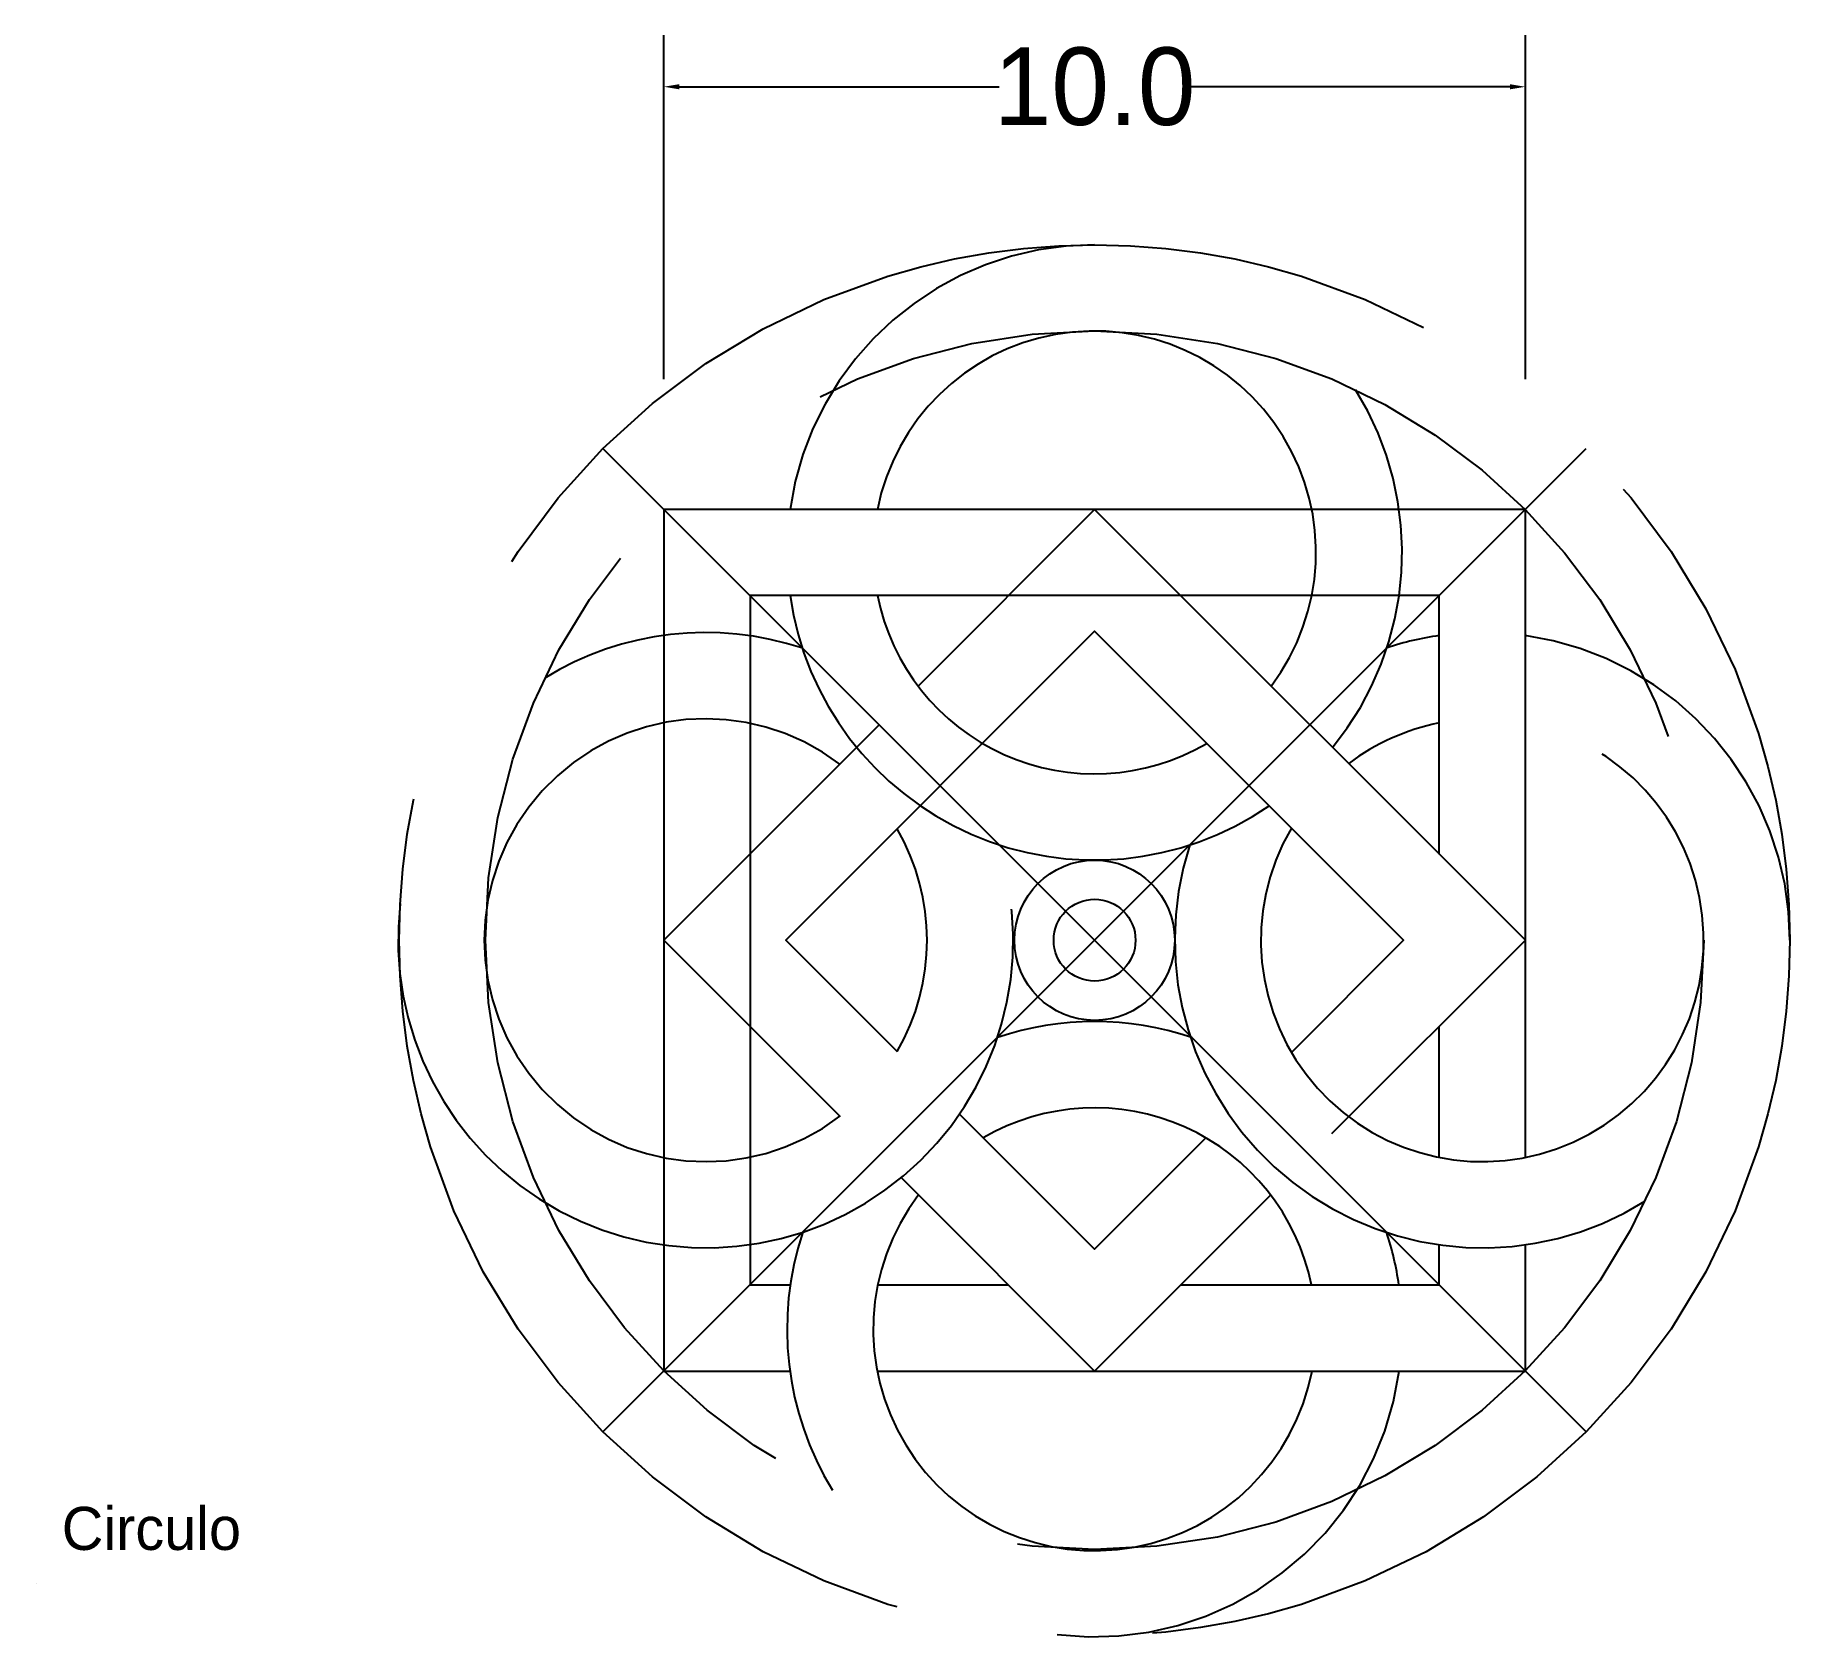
# Model space of a CAD drawing. Header units: metres. Extents: x 0.6 to 21, y 3.8 to 22.4.
import ezdxf

# ---------------------------------------------------------------- set-up
doc = ezdxf.new("R2010")
doc.units = ezdxf.units.M
doc.linetypes.add('ACAD_ISO02W100', pattern=[15, 12, -3])
for name, color, linetype in [('1 Lineas Auxiliares', 92, 'Continuous'), ('2 Cuadrado Grande', 30, 'Continuous'), ('3Cuadrado pequeño', 3, 'Continuous'), ('4 Circulo Exterior', 4, 'ACAD_ISO02W100'), ('5 Circulo Interior', 1, 'ACAD_ISO02W100')]:
    doc.layers.add(name, color=color, linetype=linetype)
doc.styles.add('Annotative', font='arial.ttf')
doc.styles.get("Standard").update_dxf_attribs({"font": 'GOTHIC.TTF'})
doc.dimstyles.get("Standard").update_dxf_attribs({"dimtxt": 0.9, "dimasz": 0.18, "dimexe": 0.6, "dimexo": 1.5125, "dimgap": 0, "dimtad": 0, "dimtoh": 1, "dimdec": 1, "dimzin": 0, "dimdsep": 46, "dimtxsty": 'Standard', "dimcen": 0.09, "dimadec": 1, "dimazin": 0, "dimtfac": 1, "dimtdec": 1, "dimtofl": 0, "dimtmove": 0, "dimatfit": 3, "dimfxl": 1, "dimtolj": 1, "dimtzin": 0, "dimarcsym": 0})

# ---------------------------------------------------------------- blocks, each defined once
blk = doc.blocks.new('*D4')
at = {"layer": '1 Lineas Auxiliares', "color": 0, "lineweight": -2, "transparency": 16777216}
for p, q in [((7.948, 18.409), (7.948, 22.402)), ((17.947, 18.409), (17.947, 22.402)), ((8.128, 21.802), (11.841, 21.802)), ((17.767, 21.802), (14.053, 21.802))]:
    blk.add_line(p, q, dxfattribs=at)
at = {"layer": '1 Lineas Auxiliares', "color": 0, "transparency": 16777216}
for points in [[(8.128, 21.832), (8.128, 21.772), (7.948, 21.802)], [(17.767, 21.832), (17.767, 21.772), (17.947, 21.802)]]:
    blk.add_solid(points, dxfattribs=at)
at = {"layer": 'Defpoints', "color": 0, "transparency": 16777216}
for p in [(17.947, 21.802), (7.948, 16.897), (17.947, 16.897)]:
    blk.add_point(p, dxfattribs=at)
at = {"layer": '1 Lineas Auxiliares', "color": 0, "transparency": 16777216, "insert": (12.947, 21.802), "char_height": 0.9, "attachment_point": 5}
blk.add_mtext('\\A1;10.0', dxfattribs=at)

msp = doc.modelspace()

# ---------------------------------------------------------------- linework, layer by layer
at = {"layer": '1 Lineas Auxiliares'}
for points in [[(7.241, 6.191), (18.654, 17.604)], [(18.654, 6.191), (7.241, 17.604)]]:
    msp.add_lwpolyline(points, dxfattribs=at)
at = {"layer": '2 Cuadrado Grande'}
for points in [[(7.948, 16.897), (7.948, 6.898), (9.41, 6.898)], [(17.947, 9.377), (17.947, 16.897), (7.948, 16.897)], [(16.947, 12.898), (16.947, 15.897), (8.948, 15.897), (8.948, 7.898), (9.415, 7.898)], [(16.947, 9.377), (16.947, 10.898)], [(10.423, 6.898), (17.947, 6.898), (17.947, 8.363)], [(13.947, 7.898), (16.947, 7.898), (16.947, 8.363)], [(10.43, 7.898), (11.947, 7.898)]]:
    msp.add_lwpolyline(points, dxfattribs=at)
at = {"layer": '3Cuadrado pequeño'}
for points in [[(17.947, 11.898), (12.947, 16.897), (10.898, 14.847)], [(15.231, 10.596), (16.532, 11.898), (12.947, 15.483), (9.362, 11.898), (10.655, 10.605)], [(10.448, 14.397), (7.948, 11.898), (9.992, 9.854)], [(15.702, 9.653), (17.947, 11.898)], [(11.379, 9.881), (12.947, 8.313), (14.239, 9.605)], [(10.703, 9.143), (12.947, 6.898), (14.991, 8.942)]]:
    msp.add_lwpolyline(points, dxfattribs=at)
at = {"layer": '4 Circulo Exterior'}
for radius in [8.07, 7.07]:
    msp.add_circle((12.947, 11.898), radius, dxfattribs=at)
for centre, radius, start, end in [((12.947, 16.398), 3.57, 90, 171.9612), ((12.947, 16.398), 2.57, 322.8952, 168.7986), ((12.947, 16.398), 3.57, 320.675, 31.9237), ((12.947, 16.398), 3.57, 188.0633, 304.5588), ((12.947, 16.398), 2.57, 191.2357, 300.4193), ((8.433, 11.898), 3.57, 71.6051, 121.5454), ((17.447, 11.898), 3.57, 98.0633, 108.0385), ((17.447, 11.898), 3.57, 0, 81.9612), ((8.433, 11.898), 2.57, 52.67, 307.33), ((17.447, 11.898), 2.57, 149.5807, 78.7986), ((17.447, 11.898), 2.57, 101.2357, 127.1048), ((8.433, 11.898), 2.57, 329.8114, 30.1886), ((8.433, 11.898), 3.57, 173.1717, 18.3949), ((17.447, 11.898), 3.57, 161.9615, 301.9237), ((12.947, 7.383), 3.57, 71.5896, 108.4104), ((12.947, 7.383), 2.57, 11.5715, 120.1787), ((12.947, 7.383), 2.57, 142.6603, 349.1339), ((12.947, 7.383), 3.57, 161.5896, 211.5291), ((12.947, 7.383), 3.57, 8.3027, 18.4104), ((12.947, 7.383), 3.57, 263.026, 352.2004)]:
    msp.add_arc(centre, radius, start, end, dxfattribs=at)
at = {"layer": '5 Circulo Interior'}
for radius in [0.93, 0.475]:
    msp.add_circle((12.947, 11.898), radius, dxfattribs=at)

# ---------------------------------------------------------------- texts
at = {"layer": '1 Lineas Auxiliares', "insert": (0.959, 5.322), "char_height": 0.5, "attachment_point": 1}
msp.add_mtext_dynamic_manual_height_columns('Circulo', width=6.67575, gutter_width=0.0125, heights=[0], dxfattribs=at)
at = {"layer": '1 Lineas Auxiliares', "insert": (0.649, 4.431), "char_height": 0.004, "width": 5.23088, "attachment_point": 1, "style": 'Annotative'}
msp.add_mtext('Circulos', dxfattribs=at)

# ---------------------------------------------------------------- dimensions: what is measured, and where the dimension line sits
at = {"layer": '1 Lineas Auxiliares'}
dim = msp.add_linear_dim(base=(17.947, 21.802), p1=(7.948, 16.897), p2=(17.947, 16.897), dimstyle='Standard', dxfattribs=at)
dim.commit()
dim.dimension.update_dxf_attribs({"geometry": '*D4', "text_midpoint": (12.947, 21.802)})

doc.saveas('drawing.dxf')
